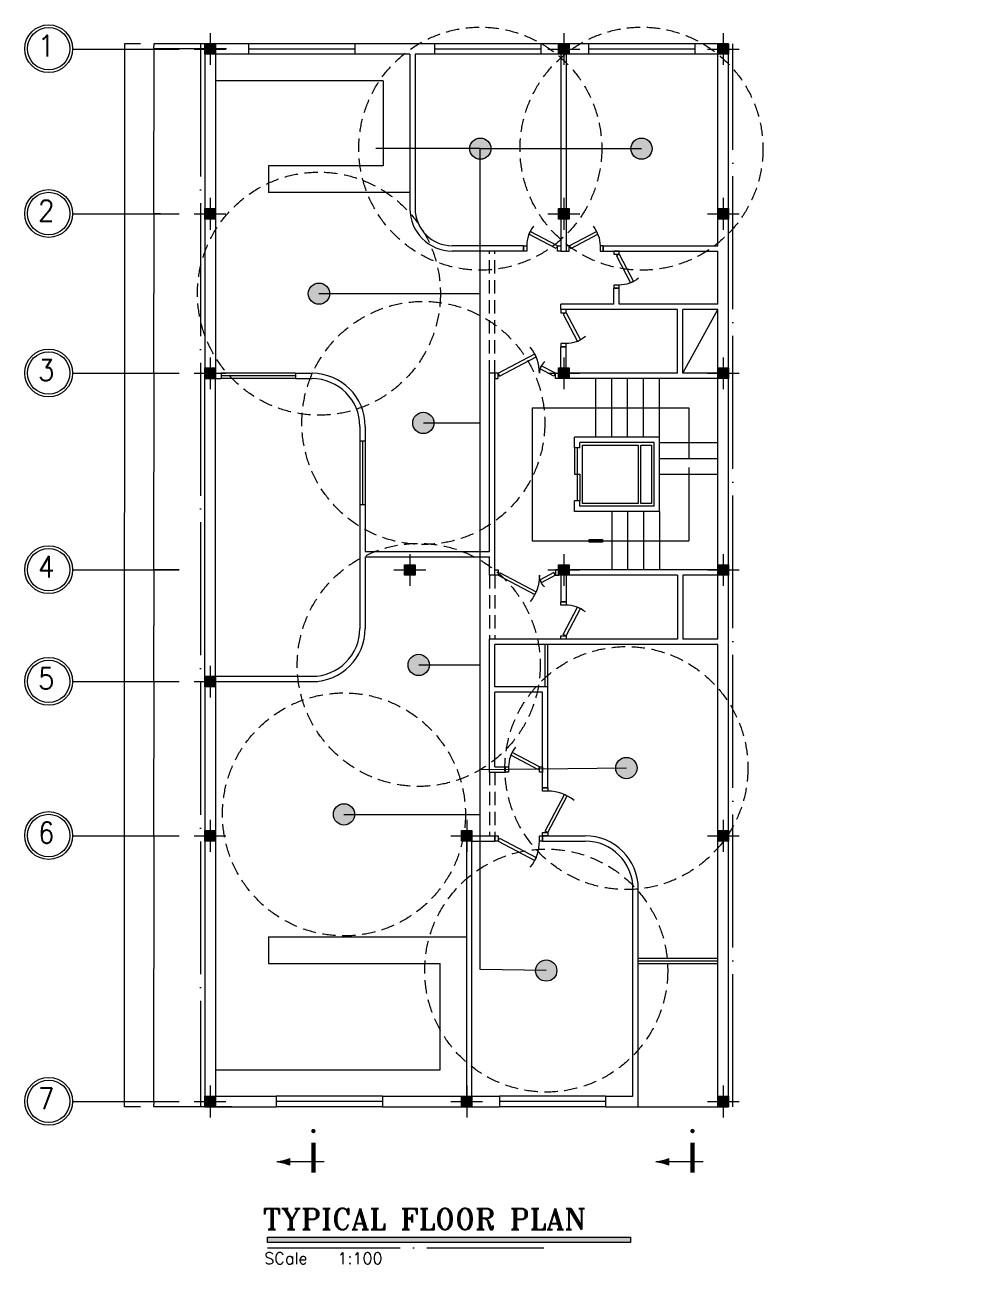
# Model space of a CAD drawing. Header units: millimetres. Extents: x 0 to 12169, y 6 to 10142.
# Drawn here: x 4418 to 6205, y 3575 to 5906 of the extents above; entities that cross this region are included whole.
import ezdxf

# ---------------------------------------------------------------- set-up
doc = ezdxf.new("R2010")
doc.units = ezdxf.units.MM
doc.header["$LTSCALE"] = 50
doc.header["$MEASUREMENT"] = 0
doc.linetypes.add('AXIS', pattern=[6, 5, -0.5, 0, -0.5])
doc.linetypes.add('DASHED', pattern=[0.75, 0.5, -0.25])
for name, color, linetype in [('1', 8, 'AXIS'), ('10', 10, 'Continuous'), ('2', 4, 'Continuous'), ('3', 3, 'Continuous'), ('33', 62, 'Continuous'), ('4', 136, 'Continuous'), ('5', 5, 'Continuous'), ('6', 60, 'Continuous'), ('DIM', 8, 'Continuous'), ('DOR', 3, 'Continuous'), ('ETC', 2, 'Continuous'), ('HACH', 140, 'Continuous'), ('TXT', 2, 'Continuous'), ('TXT-1', 2, 'Continuous')]:
    doc.layers.add(name, color=color, linetype=linetype)
doc.styles.add('ROMANS', font='ROMANS.shx', dxfattribs={"width": 0.9})
doc.styles.add('ROMANT', font='romant', dxfattribs={"height": 20})
doc.styles.get("Standard").update_dxf_attribs({"font": 'arial.ttf'})
doc.dimstyles.get("Standard").update_dxf_attribs({"dimtxt": 0.18, "dimasz": 0.18, "dimexe": 0.18, "dimexo": 0.0625, "dimgap": 0.09, "dimtad": 0, "dimtih": 1, "dimtoh": 1, "dimdec": 4, "dimzin": 0, "dimdsep": 46, "dimtxsty": 'Standard', "dimcen": 0.09, "dimadec": 0, "dimazin": 0, "dimtfac": 1, "dimtdec": 4, "dimtofl": 0, "dimtmove": 0, "dimatfit": 3, "dimfxl": 1, "dimtolj": 1, "dimtzin": 0, "dimarcsym": 0})

# ---------------------------------------------------------------- blocks, each defined once
blk = doc.blocks.new('*D64')
at = {"layer": 'DEFPOINTS', "color": 0, "transparency": 16777216}
for p in [(4649.7, 4670.9), (4649.7, 4380.9), (4661.3, 4380.9)]:
    blk.add_point(p, dxfattribs=at)
at = {"layer": 'DIM', "color": 0, "lineweight": -2, "transparency": 16777216}
for p, q in [((4649.7, 4670.9), (4661.4, 4670.9)), ((4661.3, 4670.7), (4661.3, 4526.1)), ((4661.3, 4381.1), (4661.3, 4525.7)), ((4649.7, 4380.9), (4661.4, 4380.9))]:
    blk.add_line(p, q, dxfattribs=at)
at = {"layer": 'DIM', "color": 0, "transparency": 16777216}
for points in [[(4661.2, 4670.7), (4661.3, 4670.7), (4661.3, 4670.9)], [(4661.2, 4381.1), (4661.3, 4381.1), (4661.3, 4380.9)]]:
    blk.add_solid(points, dxfattribs=at)
at = {"layer": 'DIM', "color": 0, "transparency": 16777216, "insert": (4661.3, 4525.9), "char_height": 0.18, "attachment_point": 5}
blk.add_mtext('\\A1;290.0000', dxfattribs=at)
blk = doc.blocks.new('*D65')
at = {"layer": 'DEFPOINTS', "color": 0, "transparency": 16777216}
for p in [(4606, 5870.9), (4636.3, 5870.9), (4636.3, 3870.9)]:
    blk.add_point(p, dxfattribs=at)
at = {"layer": 'DIM', "color": 0, "lineweight": -2, "transparency": 16777216}
for p, q in [((4636.2, 5870.9), (4605.8, 5870.9)), ((4606, 5870.7), (4606, 4988.9)), ((4606, 3871.1), (4606, 4988.6)), ((4636.2, 3870.9), (4605.8, 3870.9))]:
    blk.add_line(p, q, dxfattribs=at)
at = {"layer": 'DIM', "color": 0, "transparency": 16777216}
for points in [[(4606, 5870.7), (4606, 5870.7), (4606, 5870.9)], [(4606, 3871.1), (4606, 3871.1), (4606, 3870.9)]]:
    blk.add_solid(points, dxfattribs=at)
at = {"layer": 'DIM', "color": 0, "transparency": 16777216, "insert": (4606, 4988.8), "char_height": 0.18, "attachment_point": 5}
blk.add_mtext('\\A1;2000.0000', dxfattribs=at)
blk = doc.blocks.new('*D40')
at = {"layer": 'DEFPOINTS', "color": 0, "transparency": 16777216}
for p in [(4649.7, 4380.9), (4649.7, 3880.9), (4661.3, 3880.9)]:
    blk.add_point(p, dxfattribs=at)
at = {"layer": 'DIM', "color": 0, "lineweight": -2, "transparency": 16777216}
for p, q in [((4649.7, 4380.9), (4661.4, 4380.9)), ((4661.3, 4380.7), (4661.3, 4131.1)), ((4661.3, 3881.1), (4661.3, 4130.7)), ((4649.7, 3880.9), (4661.4, 3880.9))]:
    blk.add_line(p, q, dxfattribs=at)
at = {"layer": 'DIM', "color": 0, "transparency": 16777216}
for points in [[(4661.2, 4380.7), (4661.3, 4380.7), (4661.3, 4380.9)], [(4661.2, 3881.1), (4661.3, 3881.1), (4661.3, 3880.9)]]:
    blk.add_solid(points, dxfattribs=at)
at = {"layer": 'DIM', "color": 0, "transparency": 16777216, "insert": (4661.3, 4130.9), "char_height": 0.18, "attachment_point": 5}
blk.add_mtext('\\A1;500.0000', dxfattribs=at)
blk = doc.blocks.new('*D41')
at = {"layer": 'DEFPOINTS', "color": 0, "transparency": 16777216}
for p in [(4649.7, 3880.9), (4661.3, 3870.9), (4808, 3870.9)]:
    blk.add_point(p, dxfattribs=at)
at = {"layer": 'DIM', "color": 0, "lineweight": -2, "transparency": 16777216}
for p, q in [((4649.7, 3880.9), (4661.4, 3880.9)), ((4808, 3870.9), (4661.1, 3870.9)), ((4661.3, 3880.7), (4661.3, 3876.1)), ((4661.3, 3871.1), (4661.3, 3875.7))]:
    blk.add_line(p, q, dxfattribs=at)
at = {"layer": 'DIM', "color": 0, "transparency": 16777216}
for points in [[(4661.2, 3880.7), (4661.3, 3880.7), (4661.3, 3880.9)], [(4661.2, 3871.1), (4661.3, 3871.1), (4661.3, 3870.9)]]:
    blk.add_solid(points, dxfattribs=at)
at = {"layer": 'DIM', "color": 0, "transparency": 16777216, "insert": (4661.3, 3875.9), "char_height": 0.18, "attachment_point": 5}
blk.add_mtext('\\A1;10.0000', dxfattribs=at)
blk = doc.blocks.new('st')
at = {"layer": '2'}
h = blk.add_hatch(color=256, dxfattribs=at)
h.paths.add_polyline_path([(0, 10), (0, 0), (10, 0), (10, 10)])
h.paths.add_polyline_path([(-10, 10), (-10, 0), (0, 0), (0, 10)])
h.paths.add_polyline_path([(-10, 0), (-10, -10), (0, -10), (0, 0)])
h.paths.add_polyline_path([(0, 0), (0, -10), (10, -10), (10, 0)])
at = {"layer": '10'}
for p, q in [((0, 30), (0, -30)), ((-30, 0), (30, 0))]:
    blk.add_line(p, q, dxfattribs=at)
at = {"layer": '4'}
blk.add_lwpolyline([(-10, -10), (-10, 10), (10, 10), (10, -10)], close=True, dxfattribs=at)
blk = doc.blocks.new('*D45')
at = {"layer": 'DEFPOINTS', "color": 0, "transparency": 16777216}
for p in [(4673.8, 5550.9), (4649.7, 5250.9), (4661.3, 5250.9)]:
    blk.add_point(p, dxfattribs=at)
at = {"layer": 'DIM', "color": 0, "lineweight": -2, "transparency": 16777216}
for p, q in [((4673.7, 5550.9), (4661.1, 5550.9)), ((4661.3, 5550.7), (4661.3, 5401.1)), ((4661.3, 5251.1), (4661.3, 5400.7)), ((4649.7, 5250.9), (4661.4, 5250.9))]:
    blk.add_line(p, q, dxfattribs=at)
at = {"layer": 'DIM', "color": 0, "transparency": 16777216}
for points in [[(4661.2, 5550.7), (4661.3, 5550.7), (4661.3, 5550.9)], [(4661.2, 5251.1), (4661.3, 5251.1), (4661.3, 5250.9)]]:
    blk.add_solid(points, dxfattribs=at)
at = {"layer": 'DIM', "color": 0, "transparency": 16777216, "insert": (4661.3, 5400.9), "char_height": 0.18, "attachment_point": 5}
blk.add_mtext('\\A1;300.0000', dxfattribs=at)
blk = doc.blocks.new('*D46')
at = {"layer": 'DEFPOINTS', "color": 0, "transparency": 16777216}
for p in [(4649.7, 5250.9), (4649.7, 4880.9), (4661.3, 4880.9)]:
    blk.add_point(p, dxfattribs=at)
at = {"layer": 'DIM', "color": 0, "lineweight": -2, "transparency": 16777216}
for p, q in [((4649.7, 5250.9), (4661.4, 5250.9)), ((4661.3, 5250.7), (4661.3, 5066.1)), ((4661.3, 4881.1), (4661.3, 5065.7)), ((4649.7, 4880.9), (4661.4, 4880.9))]:
    blk.add_line(p, q, dxfattribs=at)
at = {"layer": 'DIM', "color": 0, "transparency": 16777216}
for points in [[(4661.2, 5250.7), (4661.3, 5250.7), (4661.3, 5250.9)], [(4661.2, 4881.1), (4661.3, 4881.1), (4661.3, 4880.9)]]:
    blk.add_solid(points, dxfattribs=at)
at = {"layer": 'DIM', "color": 0, "transparency": 16777216, "insert": (4661.3, 5065.9), "char_height": 0.18, "attachment_point": 5}
blk.add_mtext('\\A1;370.0000', dxfattribs=at)
blk = doc.blocks.new('*D49')
at = {"layer": 'DEFPOINTS', "color": 0, "transparency": 16777216}
for p in [(4661.3, 5860.9), (4798, 5870.9), (4798, 5860.9)]:
    blk.add_point(p, dxfattribs=at)
at = {"layer": 'DIM', "color": 0, "lineweight": -2, "transparency": 16777216}
for p, q in [((4798, 5870.9), (4661.1, 5870.9)), ((4798, 5860.9), (4661.1, 5860.9)), ((4661.3, 5870.7), (4661.3, 5866.1)), ((4661.3, 5861.1), (4661.3, 5865.7))]:
    blk.add_line(p, q, dxfattribs=at)
at = {"layer": 'DIM', "color": 0, "transparency": 16777216}
for points in [[(4661.2, 5870.7), (4661.3, 5870.7), (4661.3, 5870.9)], [(4661.2, 5861.1), (4661.3, 5861.1), (4661.3, 5860.9)]]:
    blk.add_solid(points, dxfattribs=at)
at = {"layer": 'DIM', "color": 0, "transparency": 16777216, "insert": (4661.3, 5865.9), "char_height": 0.18, "attachment_point": 5}
blk.add_mtext('\\A1;10.0000', dxfattribs=at)
blk = doc.blocks.new('D120')
at = {"layer": 'DOR'}
for p, q in [((-114, 10), (-45, 46.3)), ((-111.2, 4.7), (-42.2, 41)), ((-42.2, 41), (-45, 46.3)), ((-34.8, 18.4), (-32.6, 24)), ((-6, 10), (-32.6, 24)), ((-114, 10), (-111.2, 4.7)), ((-8.8, 4.7), (-34.8, 18.4)), ((-6, 10), (-8.8, 4.7))]:
    blk.add_line(p, q, dxfattribs=at)
for points in [[(-114, 10), (-120, 10), (-120, 0), (-114, 0)], [(-6, 10), (0, 10), (0, 0), (-6, 0)]]:
    blk.add_lwpolyline(points, close=True, dxfattribs=at)
at = {"layer": 'DOR', "color": 44}
for centre, radius, start, end in [((-114, 10), 78, 0, 38.9626), ((-6, 10), 30, 132.879, 180)]:
    blk.add_arc(centre, radius, start, end, dxfattribs=at)
blk = doc.blocks.new('D90')
at = {"layer": 'DOR'}
for p, q in [((-77.8, 41), (-75, 46.3)), ((-8.8, 4.7), (-77.8, 41)), ((-6, 10), (-75, 46.3)), ((-6, 10), (-8.8, 4.7))]:
    blk.add_line(p, q, dxfattribs=at)
for points in [[(-90, 10), (-84, 10), (-84, 0), (-90, 0)], [(-6, 10), (0, 10), (0, 0), (-6, 0)]]:
    blk.add_lwpolyline(points, close=True, dxfattribs=at)
at = {"layer": 'DOR', "color": 44}
blk.add_arc((-6, 10), 78, 141.0374, 180, dxfattribs=at)
blk = doc.blocks.new('D70')
at = {"layer": 'DOR'}
for p, q in [((-59.9, 31.5), (-57.3, 37)), ((-8.8, 4.7), (-59.9, 31.5)), ((-6, 10), (-57.3, 37)), ((-6, 10), (-8.8, 4.7))]:
    blk.add_line(p, q, dxfattribs=at)
for points in [[(-70, 10), (-64, 10), (-64, 0), (-70, 0)], [(-6, 10), (0, 10), (0, 0), (-6, 0)]]:
    blk.add_lwpolyline(points, close=True, dxfattribs=at)
blk.add_arc((-6, 10), 58, 141.0374, 180, dxfattribs=at)
blk = doc.blocks.new('*D226')
at = {"layer": 'DEFPOINTS', "color": 0, "transparency": 16777216}
for p in [(4661.3, 4880.9), (4708.5, 4880.9), (4649.7, 4670.9)]:
    blk.add_point(p, dxfattribs=at)
at = {"layer": 'DIM', "color": 0, "lineweight": -2, "transparency": 16777216}
for p, q in [((4708.5, 4880.9), (4661.1, 4880.9)), ((4661.3, 4880.7), (4661.3, 4776.1)), ((4661.3, 4671.1), (4661.3, 4775.7)), ((4649.7, 4670.9), (4661.4, 4670.9))]:
    blk.add_line(p, q, dxfattribs=at)
at = {"layer": 'DIM', "color": 0, "transparency": 16777216}
for points in [[(4661.2, 4880.7), (4661.3, 4880.7), (4661.3, 4880.9)], [(4661.2, 4671.1), (4661.3, 4671.1), (4661.3, 4670.9)]]:
    blk.add_solid(points, dxfattribs=at)
at = {"layer": 'DIM', "color": 0, "transparency": 16777216, "insert": (4661.3, 4775.9), "char_height": 0.18, "attachment_point": 5}
blk.add_mtext('\\A1;210.0000', dxfattribs=at)
blk = doc.blocks.new('*X9')
at = {"color": 0}
for p, q in [((-30826.687, -13257.658), (-30826.653, -13257.624)), ((-30826.682, -13257.639), (-30826.653, -13257.61)), ((-30826.678, -13257.62), (-30826.653, -13257.595)), ((-30826.674, -13257.601), (-30826.653, -13257.581)), ((-30826.729, -13257.784), (-30826.653, -13257.709)), ((-30826.72, -13257.761), (-30826.653, -13257.694)), ((-30826.712, -13257.739), (-30826.653, -13257.68)), ((-30826.705, -13257.718), (-30826.653, -13257.666)), ((-30826.699, -13257.697), (-30826.653, -13257.652)), ((-30826.699, -13257.783), (-30826.653, -13257.737)), ((-30826.693, -13257.677), (-30826.653, -13257.638)), ((-30826.685, -13257.783), (-30826.653, -13257.751))]:
    blk.add_line(p, q, dxfattribs=at)
blk = doc.blocks.new('SECL')
at = {"layer": 'ETC', "color": 6}
blk.add_line((20.2, -36.3), (-68.7, -36.3), dxfattribs=at)
at = {"layer": 'ETC'}
blk.add_line((-44.4, -42.4), (-44.4, -30.3), dxfattribs=at)
at = {"layer": 'ETC', "const_width": 4.04}
blk.add_lwpolyline([(0, 19.6, 1), (0, 23.6, 1)], format="xyb", close=True, dxfattribs=at)
at = {"layer": 'ETC', "const_width": 8.08}
blk.add_lwpolyline([(0, 0), (0, -56.5)], dxfattribs=at)
at = {"layer": 'ETC'}
for centre, start, end in [((-80.6, 62.8), 276.8503, 291.2221), ((-80.6, -135.5), 68.7779, 83.1497)]:
    blk.add_arc(centre, 99.8, start, end, dxfattribs=at)
at = {"layer": 'ETC', "yscale": 80.77655129844682, "zscale": 80.77655129844682, "rotation": 89.99999999999727}
for p, xscale in [((-1070962.4, -2490107.1), -80.77655129844682), ((-1070962.4, 2490034.4), 80.77655129844682)]:
    blk.add_blockref('*X9', p, dxfattribs=dict(at, xscale=xscale))
blk = doc.blocks.new('*D216')
at = {"layer": 'DEFPOINTS', "color": 0, "transparency": 16777216}
for p in [(4661.3, 5860.9), (4708.5, 5860.9), (4673.8, 5550.9)]:
    blk.add_point(p, dxfattribs=at)
at = {"layer": 'DIM', "color": 0, "lineweight": -2, "transparency": 16777216}
for p, q in [((4708.5, 5860.9), (4661.1, 5860.9)), ((4661.3, 5860.7), (4661.3, 5706.1)), ((4661.3, 5551.1), (4661.3, 5705.7)), ((4673.7, 5550.9), (4661.1, 5550.9))]:
    blk.add_line(p, q, dxfattribs=at)
at = {"layer": 'DIM', "color": 0, "transparency": 16777216}
for points in [[(4661.2, 5860.7), (4661.3, 5860.7), (4661.3, 5860.9)], [(4661.2, 5551.1), (4661.3, 5551.1), (4661.3, 5550.9)]]:
    blk.add_solid(points, dxfattribs=at)
at = {"layer": 'DIM', "color": 0, "transparency": 16777216, "insert": (4661.3, 5705.9), "char_height": 0.18, "attachment_point": 5}
blk.add_mtext('\\A1;310.0000', dxfattribs=at)

msp = doc.modelspace()

# ---------------------------------------------------------------- hatches: boundary and pattern name
at = {"ltscale": 50, "true_color": 0xcd2027}
h = msp.add_hatch(color=242, dxfattribs=at)
h.dxf.hatch_style = 1
h.paths.add_polyline_path([(4998.84242, 4421.12571, 1), (5038.84242, 4421.12571, 1)])
h.paths.add_polyline_path([(5379.50402, 4127.36899, 1), (5419.50402, 4127.36899, 1)])
h.paths.add_polyline_path([(5570.40283, 4508.28342, 1), (5530.40283, 4508.28342, 1)])
h.paths.add_polyline_path([(5179.53388, 4702.31544, 1), (5139.53388, 4702.31544, 1)])
h.paths.add_polyline_path([(5148.2196, 5157.49226, 1), (5188.2196, 5157.49226, 1)])
h.paths.add_polyline_path([(4991.77764, 5400.70459, 1), (4951.77764, 5400.70459, 1)])
h.paths.add_polyline_path([(5558.81123, 5673.43046, 1), (5598.81123, 5673.43046, 1)])
h.paths.add_polyline_path([(5255.42228, 5673.43046), (5275.42228, 5673.43046), (5295.42228, 5673.43046, 1)])
h.paths.add_polyline_path([(5295.42228, 5673.43046), (5275.42228, 5673.43046), (5275.42228, 5653.43046, 0.4142135624)])
h.paths.add_polyline_path([(5275.42228, 5673.43046), (5255.42228, 5673.43046, 0.4142135624), (5275.42228, 5653.43046)])
h.paths.add_polyline_path([(7393.88366, 4127.81437, 1), (7353.88366, 4127.81437, 1)])
h.paths.add_polyline_path([(6971.32951, 4432.63731, 1), (7011.32951, 4432.63731, 1)])
h.paths.add_polyline_path([(7514.97349, 4517.1946, 1), (7554.97349, 4517.1946, 1)])
edge = h.paths.add_edge_path(flags=17)
edge.add_ellipse((7238.46196, 4822.67647), major_axis=(0, 184.63852), ratio=0.7058823529, start_angle=118.57682094, end_angle=130.57554699, ccw=False)
edge.add_line((7124.00651, 4734.3571), (7115.89493, 4734.3571))
edge.add_arc((7130.0379, 4720.2158), 20, 135.00336729, 180)
edge.add_arc((7130.0379, 4720.2158), 20, 180, 298.13078007)
h.paths.add_polyline_path([(7115.89493, 4734.3571), (7144.18086, 4734.3571, 0.4142479896)])
h.paths.add_polyline_path([(7144.18086, 4734.3571), (7115.89493, 4734.3571, 0.1988970935), (7110.0379, 4720.2158, 0.5665263171), (7139.46761, 4702.57833, 0.2767101186), (7150.0379, 4720.2158, 0.1988970935)])
h.paths.add_polyline_path([(7167.53968, 5110.81179, 1), (7127.53968, 5110.81179, 1)])
h.paths.add_polyline_path([(6936.31237, 5408.48039, 1), (6976.31237, 5408.48039, 1)])
edge = h.paths.add_edge_path(flags=0)
edge.add_ellipse((6956.31237, 5408.48039), major_axis=(-16.2063, 0), ratio=0.7058823529, start_angle=0, end_angle=360)
edge = h.paths.add_edge_path(flags=0)
edge.add_ellipse((6956.31237, 5408.48039), major_axis=(-11.1063, 0), ratio=0.7058823529, start_angle=0, end_angle=360)
edge = h.paths.add_edge_path(flags=16)
edge.add_ellipse((6956.31237, 5408.48039), major_axis=(-16.2063, 0), ratio=0.7058823529, start_angle=0, end_angle=360)
edge.add_line((6972.51867, 5408.48039), (6967.41867, 5408.48039))
edge.add_ellipse((6956.31237, 5408.48039), major_axis=(-11.1063, 0), ratio=0.7058823529, start_angle=0, end_angle=360)
edge.add_line((6967.41867, 5408.48039), (6972.51867, 5408.48039))
h.paths.add_polyline_path([(7251.16632, 5676.07186, 0.0042768983), (7251.16924, 5675.72973), (7291.16339, 5675.72973, 0.0042768983), (7291.16632, 5676.07186, 1)])
h.paths.add_polyline_path([(7291.16339, 5675.72973), (7251.16924, 5675.72973, 0.9830371929)])
at = {"layer": '6'}
msp.add_hatch(color=256, dxfattribs=at).paths.add_polyline_path([(5505.27369, 4938.38849), (5505.27369, 4933.38849), (5480.27369, 4933.38849), (5480.27369, 4938.38849)])
at = {"layer": 'HACH'}
msp.add_hatch(color=256, dxfattribs=at).paths.add_polyline_path([(4874.82207, 3626.0098), (5558.19612, 3626.0098), (5558.19612, 3616.0098), (4874.82207, 3616.0098)])

# ---------------------------------------------------------------- linework, layer by layer
for p, q in [((4756.77369, 5870.88849), (4756.77369, 5240.88849)), ((4776.77369, 5870.88849), (4756.77369, 5870.88849)), ((4839.77369, 5870.88849), (4756.77369, 5870.88849)), ((4839.77369, 5850.88849), (4839.77369, 5870.88849)), ((5189.77369, 5870.88849), (5039.77369, 5870.88849)), ((5039.77369, 5850.88849), (5039.77369, 5870.88849)), ((5189.77369, 5850.88849), (5189.77369, 5870.88849)), ((5389.77369, 5850.88849), (5389.77369, 5870.88849)), ((5479.77369, 5870.88849), (5389.77369, 5870.88849)), ((5479.77369, 5850.88849), (5479.77369, 5870.88849)), ((5742.77369, 5870.88849), (5679.77369, 5870.88849)), ((5679.77369, 5850.88849), (5679.77369, 5870.88849)), ((5742.77369, 3870.88849), (5742.77369, 5870.88849)), ((4776.77369, 5850.88849), (4776.77369, 5250.88849)), ((4839.77369, 5850.88849), (4776.77369, 5850.88849)), ((5142.77369, 5850.88849), (5039.77369, 5850.88849)), ((5142.77369, 5850.88849), (5142.77369, 5560.88849)), ((5152.77369, 5850.88849), (5152.77369, 5560.88849)), ((5189.77369, 5850.88849), (5152.77369, 5850.88849)), ((5426.77369, 5850.88849), (5389.77369, 5850.88849)), ((5426.77369, 5850.88849), (5426.77369, 5480.88849)), ((5436.77369, 5850.88849), (5436.77369, 5480.88849)), ((5479.77369, 5850.88849), (5436.77369, 5850.88849)), ((5722.77369, 5850.88849), (5679.77369, 5850.88849)), ((5722.77369, 5490.88849), (5722.77369, 5850.88849)), ((5356.77369, 5490.88849), (5222.77369, 5490.88849)), ((5356.77369, 5480.88849), (5222.77369, 5480.88849)), ((5356.77369, 5490.88849), (5356.77369, 5480.88849)), ((5426.77369, 5480.88849), (5436.77369, 5480.88849)), ((5506.77369, 5490.88849), (5722.77369, 5490.88849)), ((5506.77369, 5490.88849), (5506.77369, 5480.88849)), ((5506.77369, 5480.88849), (5722.77369, 5480.88849)), ((5722.77369, 5380.88849), (5722.77369, 5480.88849)), ((5526.77369, 5380.88849), (5526.77369, 5410.88849)), ((5536.77369, 5410.88849), (5526.77369, 5410.88849)), ((5536.77369, 5380.88849), (5536.77369, 5410.88849)), ((5426.77369, 5370.88849), (5426.77369, 5380.88849)), ((5526.77369, 5380.88849), (5426.77369, 5380.88849)), ((5646.77369, 5370.88849), (5426.77369, 5370.88849)), ((5722.77369, 5380.88849), (5536.77369, 5380.88849)), ((5646.77369, 5250.88849), (5646.77369, 5370.88849)), ((5656.77369, 5250.88849), (5656.77369, 5370.88849)), ((5722.77369, 5370.88849), (5656.77369, 5370.88849)), ((5722.77369, 4880.88849), (5722.77369, 5370.88849)), ((5426.77369, 5240.88849), (5426.77369, 5300.88849)), ((5436.77369, 5300.88849), (5426.77369, 5300.88849)), ((5436.77369, 5250.88849), (5436.77369, 5300.88849)), ((4776.77369, 5250.88849), (4787.77369, 5250.88849)), ((4787.77369, 5250.88849), (4787.77369, 5240.88849)), ((4927.77369, 5250.88849), (4927.77369, 5240.88849)), ((4927.77369, 5250.88849), (4958.77369, 5250.88849)), ((5302.77369, 5250.88849), (5292.77369, 5250.88849)), ((5292.77369, 4915.88849), (5292.77369, 5250.88849)), ((5302.77369, 4870.88849), (5302.77369, 5250.88849)), ((5646.77369, 5250.88849), (5426.77369, 5250.88849)), ((5722.77369, 5250.88849), (5656.77369, 5250.88849)), ((4756.77369, 5240.88849), (4787.77369, 5240.88849)), ((4927.77369, 5240.88849), (4958.77369, 5240.88849)), ((5722.77369, 5240.88849), (5426.77369, 5240.88849)), ((5048.77369, 5150.88849), (5048.77369, 5123.38849)), ((5058.77369, 5150.88849), (5058.77369, 5123.38849)), ((5612.77369, 5130.88849), (5452.77369, 5130.88849)), ((5452.77369, 5110.88849), (5452.77369, 5130.88849)), ((5612.77369, 4990.88849), (5612.77369, 5130.88849)), ((5058.77369, 5123.38849), (5048.77369, 5123.38849)), ((5462.77369, 5110.88849), (5452.77369, 5110.88849)), ((5602.77369, 5120.88849), (5462.77369, 5120.88849)), ((5462.77369, 5110.88849), (5462.77369, 5120.88849)), ((5602.77369, 5000.88849), (5602.77369, 5120.88849)), ((5058.77369, 5003.38849), (5048.77369, 5003.38849)), ((5048.77369, 5003.38849), (5048.77369, 4770.88849)), ((5058.77369, 5003.38849), (5058.77369, 4915.88849)), ((5462.77369, 5010.88849), (5452.77369, 5010.88849)), ((5452.77369, 4990.88849), (5452.77369, 5010.88849)), ((5612.77369, 4990.88849), (5452.77369, 4990.88849)), ((5462.77369, 5000.88849), (5462.77369, 5010.88849)), ((5602.77369, 5000.88849), (5462.77369, 5000.88849)), ((5058.77369, 4915.88849), (5292.77369, 4915.88849)), ((5058.77369, 4905.88849), (5292.77369, 4905.88849)), ((5058.77369, 4905.88849), (5058.77369, 4770.88849)), ((5292.77369, 4870.88849), (5292.77369, 4905.88849)), ((5722.77369, 4880.88849), (5422.77369, 4880.88849)), ((5422.77369, 4880.88849), (5422.77369, 4870.88849)), ((5302.77369, 4870.88849), (5292.77369, 4870.88849)), ((5646.77369, 4870.88849), (5422.77369, 4870.88849)), ((5426.77369, 4870.88849), (5426.77369, 4820.88849)), ((5436.77369, 4870.88849), (5436.77369, 4820.88849)), ((5646.77369, 4870.88849), (5646.77369, 4750.88849)), ((5722.77369, 4870.88849), (5656.77369, 4870.88849)), ((5656.77369, 4870.88849), (5656.77369, 4750.88849)), ((5722.77369, 4750.88849), (5722.77369, 4870.88849)), ((5436.77369, 4820.88849), (5426.77369, 4820.88849)), ((5292.77369, 4500.88849), (5292.77369, 4750.88849)), ((5646.77369, 4750.88849), (5292.77369, 4750.88849)), ((5722.77369, 4740.88849), (5302.77369, 4740.88849)), ((5302.77369, 4660.88849), (5302.77369, 4740.88849)), ((5722.77369, 4750.88849), (5656.77369, 4750.88849)), ((5722.77369, 3870.88849), (5722.77369, 4740.88849)), ((4756.77369, 4680.88849), (4958.77369, 4680.88849)), ((4756.77369, 4680.88849), (4756.77369, 3870.88849)), ((4776.77369, 4670.88849), (4958.77369, 4670.88849)), ((4776.77369, 4670.88849), (4776.77369, 3890.88849)), ((5402.77369, 4660.88849), (5302.77369, 4660.88849)), ((5302.77369, 4510.88849), (5302.77369, 4650.88849)), ((5392.77369, 4650.88849), (5302.77369, 4650.88849)), ((5392.77369, 4470.88849), (5392.77369, 4650.88849)), ((5402.77369, 4470.88849), (5402.77369, 4660.88849)), ((5292.77369, 4500.88849), (5322.77369, 4500.88849)), ((5302.77369, 4510.88849), (5322.77369, 4510.88849)), ((5322.77369, 4500.88849), (5322.77369, 4510.88849)), ((5402.77369, 4470.88849), (5392.77369, 4470.88849)), ((5249.77369, 4380.88849), (5302.77369, 4380.88849)), ((5249.77369, 3890.88849), (5249.77369, 4380.88849)), ((5259.77369, 4370.88849), (5302.77369, 4370.88849)), ((5259.77369, 3890.88849), (5259.77369, 4370.88849)), ((5302.77369, 4380.88849), (5302.77369, 4370.88849)), ((5392.77369, 4370.88849), (5392.77369, 4380.88849)), ((5392.77369, 4380.88849), (5472.77369, 4380.88849)), ((5392.77369, 4370.88849), (5472.77369, 4370.88849)), ((5562.77369, 3890.88849), (5562.77369, 4280.88849)), ((5572.77369, 3870.88849), (5572.77369, 4280.88849)), ((4756.77369, 3870.88849), (4891.27369, 3870.88849)), ((4776.77369, 3890.88849), (4891.27369, 3890.88849)), ((4891.27369, 3890.88849), (4891.27369, 3870.88849)), ((5091.27369, 3890.88849), (5091.27369, 3870.88849)), ((5091.27369, 3890.88849), (5249.77369, 3890.88849)), ((5091.27369, 3870.88849), (5311.27369, 3870.88849)), ((5259.77369, 3890.88849), (5311.27369, 3890.88849)), ((5311.27369, 3890.88849), (5311.27369, 3870.88849)), ((5511.27369, 3890.88849), (5511.27369, 3870.88849)), ((5511.27369, 3890.88849), (5562.77369, 3890.88849)), ((5511.27369, 3870.88849), (5572.77369, 3870.88849)), ((5722.77369, 3870.88849), (5742.77369, 3870.88849))]:
    msp.add_line(p, q)
at = {"color": 242, "ltscale": 50, "true_color": 0xcd2027}
for p, q in [((5275.42228, 5673.43046), (5078.83678, 5673.43046)), ((5275.42228, 4130.88849), (5275.42228, 5673.43046)), ((5275.42228, 5673.43046), (5578.81123, 5673.43046)), ((4971.77764, 5400.70459), (5275.42228, 5400.70459)), ((5168.2196, 5157.49226), (5275.42228, 5157.49226)), ((5159.53388, 4702.31544), (5275.42228, 4702.31544)), ((5550.40283, 4508.28342), (5275.42228, 4505.26764)), ((5018.84242, 4421.12571), (5275.42228, 4421.12571)), ((5275.42228, 4129.21912), (5275.42228, 4133.66613)), ((5399.50402, 4127.36899), (5275.42228, 4129.21912))]:
    msp.add_line(p, q, dxfattribs=at)
at = {"color": 242, "linetype": 'DASHED', "true_color": 0xcd2027}
for centre in [(5275.42228, 5673.43046), (5578.81123, 5673.43046), (4971.77764, 5400.70459), (5168.2196, 5157.49226), (5159.53388, 4702.31544), (5550.40283, 4508.28342), (5018.84242, 4421.12571), (5399.50402, 4127.36899)]:
    msp.add_circle(centre, 228.6, dxfattribs=at)
at = {"color": 242, "ltscale": 50, "true_color": 0xcd2027}
for centre in [(5275.42228, 5673.43046), (5578.81123, 5673.43046), (4971.77764, 5400.70459), (5168.2196, 5157.49226), (5159.53388, 4702.31544), (5550.40283, 4508.28342), (5018.84242, 4421.12571), (5399.50402, 4127.36899)]:
    msp.add_circle(centre, 20, dxfattribs=at)
for centre, radius, start, end in [((5222.77369, 5560.88849), 80, 180, 270), ((5222.77369, 5560.88849), 70, 180, 270), ((4958.77369, 5150.88849), 100, 0, 90), ((4958.77369, 5150.88849), 90, 0, 90), ((4958.77369, 4770.88849), 90, 270, 0), ((4958.77369, 4770.88849), 100, 270, 0), ((5472.77369, 4280.88849), 100, 0, 90), ((5472.77369, 4280.88849), 90, 0, 90)]:
    msp.add_arc(centre, radius, start, end)
at = {"layer": '1'}
for p, q in [((4748.77369, 5870.88849), (4748.77369, 3870.88849)), ((5750.77369, 3870.88849), (5750.77369, 5870.88849)), ((4874.82207, 3606.0098), (5394.79634, 3606.0098))]:
    msp.add_line(p, q, dxfattribs=at)
at = {"layer": '10'}
for centre in [(4463.12569, 5861.43785), (4463.12569, 5551.43785), (4463.12569, 5251.43785), (4463.12569, 4881.43785), (4463.12569, 4671.43785), (4463.12569, 4381.43785), (4463.12569, 3881.43785)]:
    msp.add_circle(centre, 40, dxfattribs=at)
at = {"layer": '2'}
for p, q in [((4508.26115, 5860.88849), (4708.51516, 5860.88849)), ((5039.77369, 5870.88849), (4839.77369, 5870.88849)), ((5039.77369, 5860.88849), (4839.77369, 5860.88849)), ((5389.77369, 5870.88849), (5189.77369, 5870.88849)), ((5389.77369, 5860.88849), (5189.77369, 5860.88849)), ((5679.77369, 5870.88849), (5479.77369, 5870.88849)), ((5679.77369, 5860.88849), (5479.77369, 5860.88849)), ((5039.77369, 5850.88849), (4839.77369, 5850.88849)), ((5389.77369, 5850.88849), (5189.77369, 5850.88849)), ((5679.77369, 5850.88849), (5479.77369, 5850.88849)), ((5092.77369, 5800.88849), (4776.77369, 5800.88849)), ((5092.77369, 5800.88849), (5092.77369, 5640.88849)), ((5092.77369, 5640.88849), (4876.77369, 5640.88849)), ((4876.77369, 5640.88849), (4876.77369, 5590.88849)), ((5142.77369, 5590.88849), (4876.77369, 5590.88849)), ((4508.26115, 5550.88849), (4708.51516, 5550.88849)), ((5656.77369, 5250.88849), (5722.77369, 5370.88849)), ((4508.26115, 5250.88849), (4708.51516, 5250.88849)), ((4927.77369, 5250.88849), (4787.77369, 5250.88849)), ((4927.77369, 5245.88849), (4787.77369, 5245.88849)), ((4756.77369, 4680.88849), (4756.77369, 5240.88849)), ((4776.77369, 4680.88849), (4776.77369, 5240.88849)), ((4927.77369, 5240.88849), (4787.77369, 5240.88849)), ((5492.77369, 5130.88849), (5492.77369, 5240.88849)), ((5522.77369, 5130.88849), (5522.77369, 5240.88849)), ((5552.77369, 5130.88849), (5552.77369, 5240.88849)), ((5582.77369, 5130.88849), (5582.77369, 5240.88849)), ((5612.77369, 5130.88849), (5612.77369, 5240.88849)), ((5048.77369, 5123.38849), (5048.77369, 5003.38849)), ((5053.77369, 5123.38849), (5053.77369, 5003.38849)), ((5058.77369, 5123.38849), (5058.77369, 5003.38849)), ((5452.77369, 5110.88849), (5452.77369, 5060.88849)), ((5457.77369, 5110.88849), (5457.77369, 5010.88849)), ((5612.77369, 5120.88849), (5722.77369, 5120.88849)), ((5612.77369, 5090.88849), (5722.77369, 5090.88849)), ((5452.77369, 5060.88849), (5462.77369, 5060.88849)), ((5462.77369, 5060.88849), (5462.77369, 5010.88849)), ((5612.77369, 5060.88849), (5722.77369, 5060.88849)), ((5522.77369, 4990.88849), (5522.77369, 4880.88849)), ((5552.77369, 4990.88849), (5552.77369, 4880.88849)), ((5582.77369, 4990.88849), (5582.77369, 4880.88849)), ((5612.77369, 4990.88849), (5612.77369, 4880.88849)), ((4508.26115, 4880.88849), (4708.51516, 4880.88849)), ((5397.77369, 4660.88849), (5397.77369, 4740.88849)), ((5402.77369, 4660.88849), (5402.77369, 4740.88849)), ((4508.26115, 4670.88849), (4708.51516, 4670.88849)), ((4508.26115, 4380.88849), (4708.51516, 4380.88849)), ((4876.77369, 4190.88849), (5249.77369, 4190.88849)), ((4876.77369, 4190.88849), (4876.77369, 4140.88849)), ((5572.77369, 4150.88849), (5722.77369, 4150.88849)), ((4876.77369, 4140.88849), (5199.77369, 4140.88849)), ((5199.77369, 3940.88849), (5199.77369, 4140.88849)), ((5572.77369, 4145.88849), (5722.77369, 4145.88849)), ((5572.77369, 4140.88849), (5722.77369, 4140.88849)), ((4776.77369, 3940.88849), (5199.77369, 3940.88849)), ((4508.26115, 3880.88849), (4708.51516, 3880.88849)), ((5091.27369, 3890.88849), (4891.27369, 3890.88849)), ((5091.27369, 3880.88849), (4891.27369, 3880.88849)), ((5091.27369, 3870.88849), (4891.27369, 3870.88849)), ((5511.27369, 3890.88849), (5311.27369, 3890.88849)), ((5511.27369, 3880.88849), (5311.27369, 3880.88849)), ((5511.27369, 3870.88849), (5311.27369, 3870.88849))]:
    msp.add_line(p, q, dxfattribs=at)
at = {"layer": '2', "linetype": 'DASHED'}
for p, q in [((5292.77369, 5250.88849), (5292.77369, 5480.88849)), ((5302.77369, 5250.88849), (5302.77369, 5480.88849)), ((5292.77369, 4870.88849), (5292.77369, 4750.88849)), ((5302.77369, 4870.88849), (5302.77369, 4750.88849)), ((5292.77369, 4500.88849), (5292.77369, 4380.88849)), ((5302.77369, 4500.88849), (5302.77369, 4380.88849))]:
    msp.add_line(p, q, dxfattribs=at)
at = {"layer": '2'}
for points in [[(5467.77369, 5115.88849), (5572.77369, 5115.88849), (5572.77369, 5005.88849), (5467.77369, 5005.88849)], [(5577.77369, 5115.88849), (5597.77369, 5115.88849), (5597.77369, 5005.88849), (5577.77369, 5005.88849)]]:
    msp.add_lwpolyline(points, close=True, dxfattribs=at)
for centre in [(4463.12569, 5861.43785), (4463.12569, 5551.43785), (4463.12569, 5251.43785), (4463.12569, 4881.43785), (4463.12569, 4671.43785), (4463.12569, 4381.43785), (4463.12569, 3881.43785)]:
    msp.add_circle(centre, 45, dxfattribs=at)
at = {"layer": '3'}
msp.add_line((5572.77369, 3870.88849), (5722.77369, 3870.88849), dxfattribs=at)
at = {"layer": '33'}
for p, q in [((5372.77369, 5185.88849), (5667.77369, 5185.88849)), ((5372.77369, 5185.88849), (5372.77369, 4935.88849)), ((5667.77369, 5185.88849), (5667.77369, 5090.88849)), ((5667.77369, 5073.97555), (5667.77369, 4935.88849)), ((5372.77369, 4935.88849), (5667.77369, 4935.88849))]:
    msp.add_line(p, q, dxfattribs=at)
at = {"layer": '6'}
msp.add_lwpolyline([(5505.27369, 4938.38849), (5505.27369, 4933.38849), (5480.27369, 4933.38849), (5480.27369, 4938.38849)], close=True, dxfattribs=at)
at = {"layer": 'HACH'}
msp.add_lwpolyline([(4874.82207, 3626.0098), (5558.19612, 3626.0098), (5558.19612, 3616.0098), (4874.82207, 3616.0098)], close=True, dxfattribs=at)

# ---------------------------------------------------------------- block references
msp.add_blockref('st', (5432.77369, 4880.88849))
at = {"layer": '5'}
for name, p in [('st', (4766.77369, 5860.88849)), ('st', (5432.77369, 5860.88849)), ('st', (5732.77369, 5860.88849)), ('st', (4766.77369, 5550.88849)), ('st', (5432.77369, 5550.88849)), ('st', (5732.77369, 5550.88849)), ('D70', (5426.77369, 5480.88849)), ('st', (4766.77369, 5250.88849)), ('st', (5432.77369, 5250.88849)), ('st', (5732.77369, 5250.88849)), ('st', (5142.77369, 4880.88849)), ('st', (5732.77369, 4880.88849)), ('st', (4766.77369, 4670.88849)), ('D70', (5392.77369, 4500.88849)), ('st', (4766.77369, 4380.88849)), ('st', (5249.77369, 4380.88849)), ('st', (5732.77369, 4380.88849)), ('st', (4766.77369, 3880.88849)), ('st', (5249.77369, 3880.88849)), ('st', (5732.77369, 3880.88849))]:
    msp.add_blockref(name, p, dxfattribs=at)
at = {"layer": '5', "xscale": -1}
msp.add_blockref('D70', (5436.77369, 5480.88849), dxfattribs=at)
at = {"layer": '5', "xscale": -1, "rotation": 270}
for p in [(5526.77369, 5480.88849), (5426.77369, 5370.88849)]:
    msp.add_blockref('D70', p, dxfattribs=at)
at = {"layer": '5'}
for name, p, rotation in [('D70', (5426.77369, 4750.88849), 270), ('D90', (5392.77369, 4380.88849), 270), ('D90', (5302.77369, 4380.88849), 180)]:
    msp.add_blockref(name, p, dxfattribs=dict(at, rotation=rotation))
at = {"layer": 'DOR'}
msp.add_blockref('D120', (5422.77369, 5240.88849), dxfattribs=at)
at = {"layer": 'DOR', "xscale": -1, "rotation": 180}
msp.add_blockref('D120', (5422.77369, 4880.88849), dxfattribs=at)
at = {"layer": 'ETC'}
for p in [(4961.30754, 3803.91084), (5674.69886, 3803.91084)]:
    msp.add_blockref('SECL', p, dxfattribs=at)

# ---------------------------------------------------------------- texts
at = {"layer": 'DIM', "style": 'ROMANS', "width": 0.9}
for s, p in [('1', (4443.12263, 5846.78318)), ('2', (4443.12263, 5536.78318)), ('3', (4443.12263, 5236.78318)), ('4', (4443.12263, 4866.78318)), ('5', (4443.12263, 4656.78318)), ('6', (4443.12263, 4366.78318)), ('7', (4443.12263, 3866.78318))]:
    msp.add_text(s, height=40, dxfattribs=at).set_placement(p)
at = {"layer": 'TXT', "style": 'ROMANT'}
msp.add_text('TYPICAL FLOOR PLAN', height=40, dxfattribs=at).set_placement((4866.1292, 3640.13675))
at = {"layer": 'TXT-1', "color": 125, "linetype": 'Continuous', "style": 'ROMANT'}
msp.add_text('SCale   1:100', height=22.05, dxfattribs=at).set_placement((4868.80866, 3575.03712))

# ---------------------------------------------------------------- dimensions: what is measured, and where the dimension line sits
at = {"layer": 'DIM'}
dim = msp.add_linear_dim(base=(4606.00911, 5870.88849), p1=(4636.25395, 3870.88849), p2=(4636.25395, 5870.88849), angle=90, dimstyle='Standard', dxfattribs=at)
dim.commit()
dim.dimension.update_dxf_attribs({"geometry": '*D65', "text_midpoint": (4606.00911, 4988.76569), "dimtype": 160})
for base, p1, p2, picture, middle in [((4661.25395, 5860.88849), (4673.75395, 5550.88849), (4708.51516, 5860.88849), '*D216', (4661.25395, 5705.88849)), ((4661.25395, 5860.88849), (4798.04256, 5870.88849), (4798.04256, 5860.88849), '*D49', (4661.25395, 5865.88849)), ((4661.25395, 5250.88849), (4673.75395, 5550.88849), (4649.65703, 5250.88849), '*D45', (4661.25395, 5400.88849)), ((4661.25395, 4880.88849), (4649.65703, 5250.88849), (4649.65703, 4880.88849), '*D46', (4661.25395, 5065.88849)), ((4661.25395, 4880.88849), (4649.65703, 4670.88849), (4708.51516, 4880.88849), '*D226', (4661.25395, 4775.88849)), ((4661.25395, 4380.88849), (4649.65703, 4670.88849), (4649.65703, 4380.88849), '*D64', (4661.25395, 4525.88849)), ((4661.25395, 3880.88849), (4649.65703, 4380.88849), (4649.65703, 3880.88849), '*D40', (4661.25395, 4130.88849)), ((4661.25395, 3870.88849), (4649.65703, 3880.88849), (4808.04256, 3870.88849), '*D41', (4661.25395, 3875.88849))]:
    dim = msp.add_linear_dim(base=base, p1=p1, p2=p2, angle=90, dimstyle='Standard', dxfattribs=at)
    dim.commit()
    dim.dimension.update_dxf_attribs({"geometry": picture, "text_midpoint": middle})

doc.saveas('drawing.dxf')
